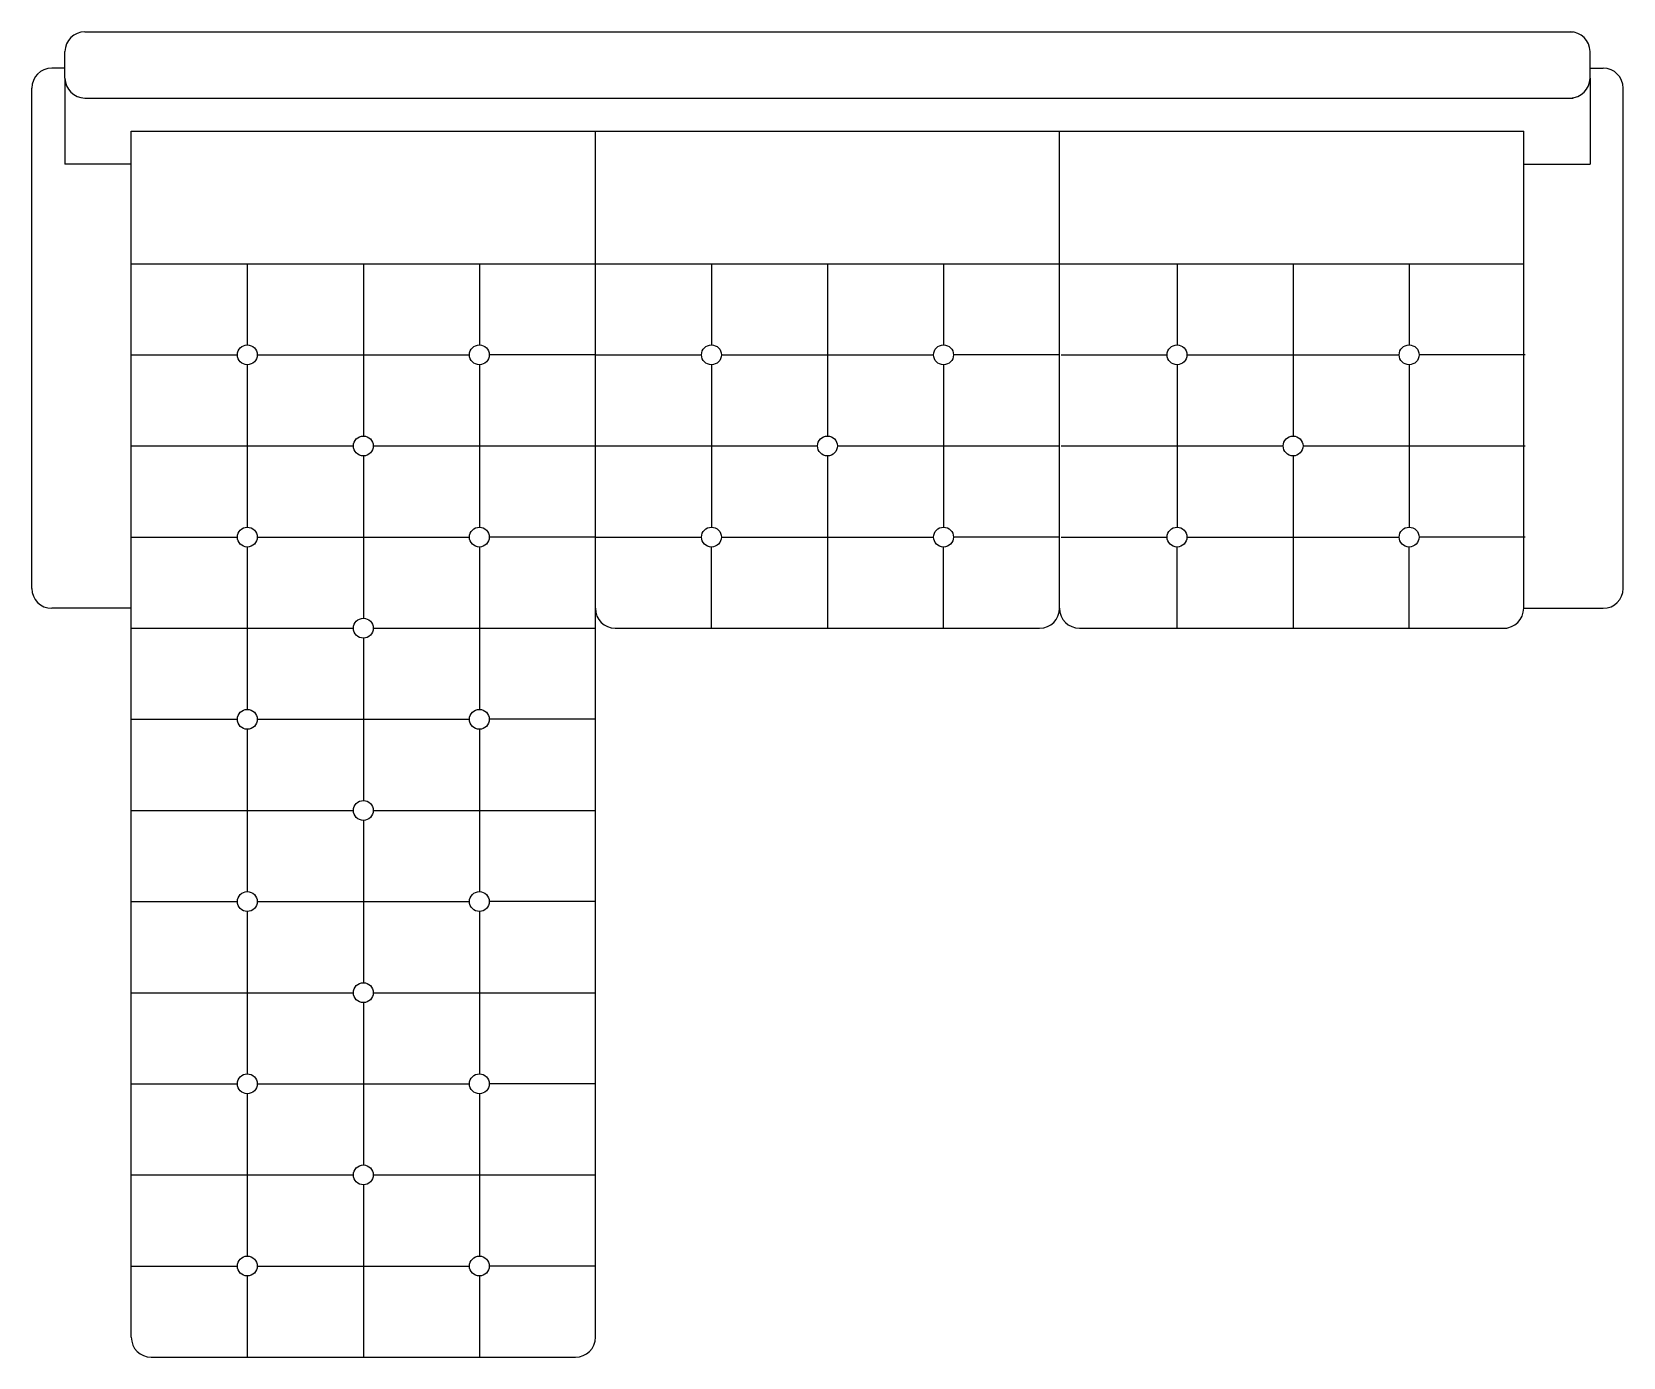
# Model space of a CAD drawing. Header units: millimetres. Extents: x -821.97 to -819.57, y 2716.82 to 2718.82.
import ezdxf

# ---------------------------------------------------------------- set-up
doc = ezdxf.new("R2010")
doc.units = ezdxf.units.MM
doc.header["$LTSCALE"] = 10
doc.layers.add('Móveis_sofás', color=2, linetype='Continuous')

msp = doc.modelspace()

# ---------------------------------------------------------------- linework, layer by layer
at = {"layer": 'Móveis_sofás'}
for p, q in [((-821.8936, 2718.8181), (-819.6492, 2718.8181)), ((-821.9236, 2718.7481), (-821.9236, 2718.7881)), ((-819.6236, 2718.7481), (-819.6236, 2718.7881)), ((-821.9236, 2718.7631), (-821.9436, 2718.7631)), ((-821.9236, 2718.7481), (-821.9236, 2718.6181)), ((-819.6236, 2718.7631), (-819.6036, 2718.7631)), ((-819.6236, 2718.7481), (-819.6236, 2718.6181)), ((-821.9736, 2717.9781), (-821.9736, 2718.7331)), ((-819.5736, 2717.9781), (-819.5736, 2718.7331)), ((-821.8936, 2718.7181), (-819.6492, 2718.7181)), ((-821.8236, 2718.6681), (-819.7236, 2718.6681)), ((-821.8236, 2716.8481), (-821.8236, 2718.6681)), ((-821.1236, 2716.8481), (-821.1236, 2718.6681)), ((-820.4236, 2717.9481), (-820.4236, 2718.6681)), ((-819.7236, 2717.9481), (-819.7236, 2718.6681)), ((-821.8236, 2718.6181), (-821.9236, 2718.6181)), ((-819.7236, 2718.6181), (-819.6236, 2718.6181)), ((-821.8236, 2718.4681), (-819.7236, 2718.4681)), ((-821.8236, 2717.9481), (-821.9436, 2717.9481)), ((-819.7236, 2717.9481), (-819.6036, 2717.9481)), ((-821.0936, 2717.9181), (-820.4536, 2717.9181)), ((-820.3936, 2717.9181), (-819.7492, 2717.9181)), ((-821.7936, 2716.8181), (-821.1536, 2716.8181))]:
    msp.add_line(p, q, dxfattribs=at)
at = {"layer": 'Móveis_sofás', "color": 1}
for p, q in [((-821.6486, 2718.4681), (-821.6486, 2718.3456)), ((-821.4736, 2718.4681), (-821.4736, 2718.2081)), ((-821.2986, 2718.4681), (-821.2986, 2718.3456)), ((-820.9486, 2718.4681), (-820.9486, 2718.3456)), ((-820.7736, 2718.4681), (-820.7736, 2718.2081)), ((-820.5986, 2718.4681), (-820.5986, 2718.3456)), ((-820.2464, 2718.4681), (-820.2464, 2718.3456)), ((-820.0714, 2718.4681), (-820.0714, 2718.2081)), ((-819.8964, 2718.4681), (-819.8964, 2718.3456)), ((-821.8236, 2718.3306), (-821.6636, 2718.3306)), ((-821.6486, 2718.3156), (-821.6486, 2718.0706)), ((-821.6336, 2718.3306), (-821.3136, 2718.3306)), ((-821.2986, 2718.3156), (-821.2986, 2718.0706)), ((-821.1236, 2718.3306), (-821.2836, 2718.3306)), ((-821.1236, 2718.3306), (-820.9636, 2718.3306)), ((-820.9486, 2718.3156), (-820.9486, 2718.0706)), ((-820.9336, 2718.3306), (-820.6136, 2718.3306)), ((-820.5986, 2718.3156), (-820.5986, 2718.0706)), ((-820.4236, 2718.3306), (-820.5836, 2718.3306)), ((-820.4214, 2718.3306), (-820.2614, 2718.3306)), ((-820.2464, 2718.3156), (-820.2464, 2718.0706)), ((-820.2314, 2718.3306), (-819.9114, 2718.3306)), ((-819.8964, 2718.3156), (-819.8964, 2718.0706)), ((-819.7214, 2718.3306), (-819.8814, 2718.3306)), ((-821.8236, 2718.1931), (-821.4886, 2718.1931)), ((-821.4586, 2718.1931), (-821.1236, 2718.1931)), ((-821.1236, 2718.1931), (-820.7886, 2718.1931)), ((-820.7586, 2718.1931), (-820.4236, 2718.1931)), ((-820.4214, 2718.1931), (-820.0864, 2718.1931)), ((-820.0564, 2718.1931), (-819.7214, 2718.1931)), ((-821.4736, 2718.1781), (-821.4736, 2717.9331)), ((-820.7736, 2718.1781), (-820.7736, 2717.9181)), ((-820.0714, 2718.1781), (-820.0714, 2717.9181)), ((-821.8236, 2718.0556), (-821.6636, 2718.0556)), ((-821.6336, 2718.0556), (-821.3136, 2718.0556)), ((-821.1236, 2718.0556), (-821.2836, 2718.0556)), ((-821.1236, 2718.0556), (-820.9636, 2718.0556)), ((-820.9336, 2718.0556), (-820.6136, 2718.0556)), ((-820.4236, 2718.0556), (-820.5836, 2718.0556)), ((-820.4214, 2718.0556), (-820.2614, 2718.0556)), ((-820.2314, 2718.0556), (-819.9114, 2718.0556)), ((-819.7214, 2718.0556), (-819.8814, 2718.0556)), ((-821.6486, 2718.0406), (-821.6486, 2717.7956)), ((-821.2986, 2718.0406), (-821.2986, 2717.7956)), ((-820.9486, 2717.9181), (-820.9486, 2718.0406)), ((-820.5986, 2717.9181), (-820.5986, 2718.0406)), ((-820.2464, 2717.9181), (-820.2464, 2718.0406)), ((-819.8964, 2717.9181), (-819.8964, 2718.0406)), ((-821.8236, 2717.9181), (-821.4886, 2717.9181)), ((-821.4586, 2717.9181), (-821.1236, 2717.9181)), ((-821.4736, 2717.9031), (-821.4736, 2717.6581)), ((-821.8236, 2717.7806), (-821.6636, 2717.7806)), ((-821.6486, 2717.7656), (-821.6486, 2717.5206)), ((-821.6336, 2717.7806), (-821.3136, 2717.7806)), ((-821.2986, 2717.7656), (-821.2986, 2717.5206)), ((-821.1236, 2717.7806), (-821.2836, 2717.7806)), ((-821.8236, 2717.6431), (-821.4886, 2717.6431)), ((-821.4586, 2717.6431), (-821.1236, 2717.6431)), ((-821.4736, 2717.6281), (-821.4736, 2717.3831)), ((-821.8236, 2717.5056), (-821.6636, 2717.5056)), ((-821.6336, 2717.5056), (-821.3136, 2717.5056)), ((-821.1236, 2717.5056), (-821.2836, 2717.5056)), ((-821.6486, 2717.4906), (-821.6486, 2717.2456)), ((-821.2986, 2717.4906), (-821.2986, 2717.2456)), ((-821.8236, 2717.3681), (-821.4886, 2717.3681)), ((-821.4736, 2717.3531), (-821.4736, 2717.1081)), ((-821.4586, 2717.3681), (-821.1236, 2717.3681)), ((-821.8236, 2717.2306), (-821.6636, 2717.2306)), ((-821.6486, 2717.2156), (-821.6486, 2716.9706)), ((-821.6336, 2717.2306), (-821.3136, 2717.2306)), ((-821.2986, 2717.2156), (-821.2986, 2716.9706)), ((-821.1236, 2717.2306), (-821.2836, 2717.2306)), ((-821.8236, 2717.0931), (-821.4886, 2717.0931)), ((-821.4586, 2717.0931), (-821.1236, 2717.0931)), ((-821.4736, 2717.0781), (-821.4736, 2716.8181)), ((-821.8236, 2716.9556), (-821.6636, 2716.9556)), ((-821.6336, 2716.9556), (-821.3136, 2716.9556)), ((-821.1236, 2716.9556), (-821.2836, 2716.9556)), ((-821.6486, 2716.9406), (-821.6486, 2716.8181)), ((-821.2986, 2716.9406), (-821.2986, 2716.8181))]:
    msp.add_line(p, q, dxfattribs=at)
for centre in [(-821.6486, 2718.3306), (-821.2986, 2718.3306), (-820.9486, 2718.3306), (-820.5986, 2718.3306), (-820.2464, 2718.3306), (-819.8964, 2718.3306), (-821.4736, 2718.1931), (-820.7736, 2718.1931), (-820.0714, 2718.1931), (-821.6486, 2718.0556), (-821.2986, 2718.0556), (-820.9486, 2718.0556), (-820.5986, 2718.0556), (-820.2464, 2718.0556), (-819.8964, 2718.0556), (-821.4736, 2717.9181), (-821.6486, 2717.7806), (-821.2986, 2717.7806), (-821.4736, 2717.6431), (-821.6486, 2717.5056), (-821.2986, 2717.5056), (-821.4736, 2717.3681), (-821.6486, 2717.2306), (-821.2986, 2717.2306), (-821.4736, 2717.0931), (-821.6486, 2716.9556), (-821.2986, 2716.9556)]:
    msp.add_circle(centre, 0.015, dxfattribs=at)
at = {"layer": 'Móveis_sofás'}
for centre, start, end in [((-821.8936, 2718.7881), 90, 180), ((-819.6536, 2718.7881), 0, 90), ((-821.9436, 2718.7331), 90, 180), ((-821.8936, 2718.7481), 180, 270), ((-819.6536, 2718.7481), 270, 0), ((-819.6036, 2718.7331), 0, 90), ((-821.9436, 2717.9781), 180, 270), ((-819.6036, 2717.9781), 270, 0), ((-821.0936, 2717.9481), 180, 270), ((-820.4536, 2717.9481), 270, 0), ((-820.3936, 2717.9481), 180, 270), ((-819.7536, 2717.9481), 270, 0), ((-821.7936, 2716.8481), 180, 270), ((-821.1536, 2716.8481), 270, 0)]:
    msp.add_arc(centre, 0.03, start, end, dxfattribs=at)

doc.saveas('drawing.dxf')
